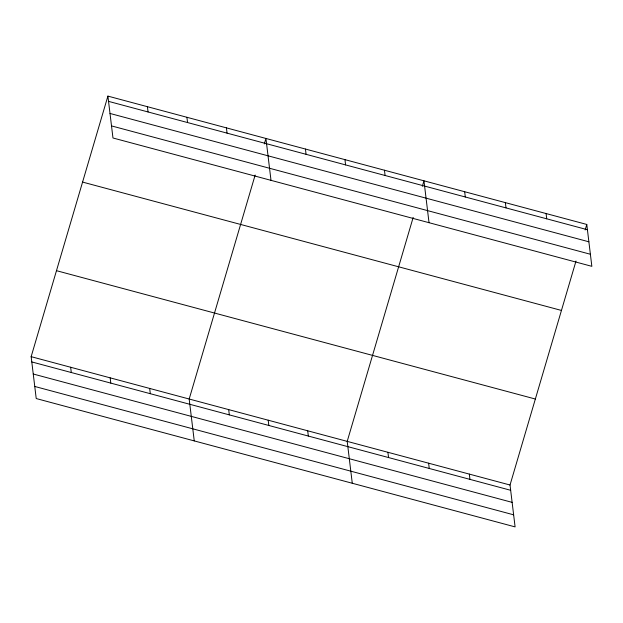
<?xml version="1.0" encoding="UTF-8"?>
<svg xmlns="http://www.w3.org/2000/svg" width="623" height="623" viewBox="0 0 623 623"><rect width="100%" height="100%" fill="white"/><g stroke="black" fill="none" stroke-linecap="round" stroke-linejoin="round"><path stroke-width="0.93" d="M576.002 261.045L510.027 485.013L515.096 526.894L36.22 398.549L31.15 356.668L107.904 96.106L586.78 224.451L591.85 266.333L112.973 137.987L107.904 96.106M255.157 175.047L189.182 399.024L194.251 440.905M264.316 143.944L265.935 138.454L271.005 180.343M413.181 217.404L347.206 441.372L352.275 483.261M422.347 186.3L423.959 180.81L429.029 222.699M585.168 229.942L586.78 224.451M108.542 101.37L587.419 229.723M110.006 113.456L588.883 241.802M111.509 125.901L590.386 254.254M82.579 182.087L561.455 310.441M56.475 270.678L535.359 399.031M31.15 356.668L510.027 485.013M31.789 361.932L510.665 490.285M33.253 374.018L512.129 502.364M34.756 386.462L513.632 514.816M546.075 213.541L546.714 218.813M505.37 202.631L506.008 207.903M464.665 191.72L465.303 196.993M469.321 474.103L469.96 479.375M428.616 463.193L429.255 468.465M384.453 170.227L385.092 175.491M387.911 452.282L388.55 457.555M344.947 159.636L345.586 164.9M305.441 149.045L306.08 154.317M307.7 430.789L308.338 436.053M268.194 420.198L268.832 425.462M226.429 127.871L227.06 133.135M228.688 409.607L229.326 414.879M186.916 117.28L187.554 122.552M147.41 106.689L148.048 111.961M149.676 388.433L150.307 393.697M110.162 377.842L110.801 383.114M70.656 367.251L71.295 372.523"/></g></svg>
